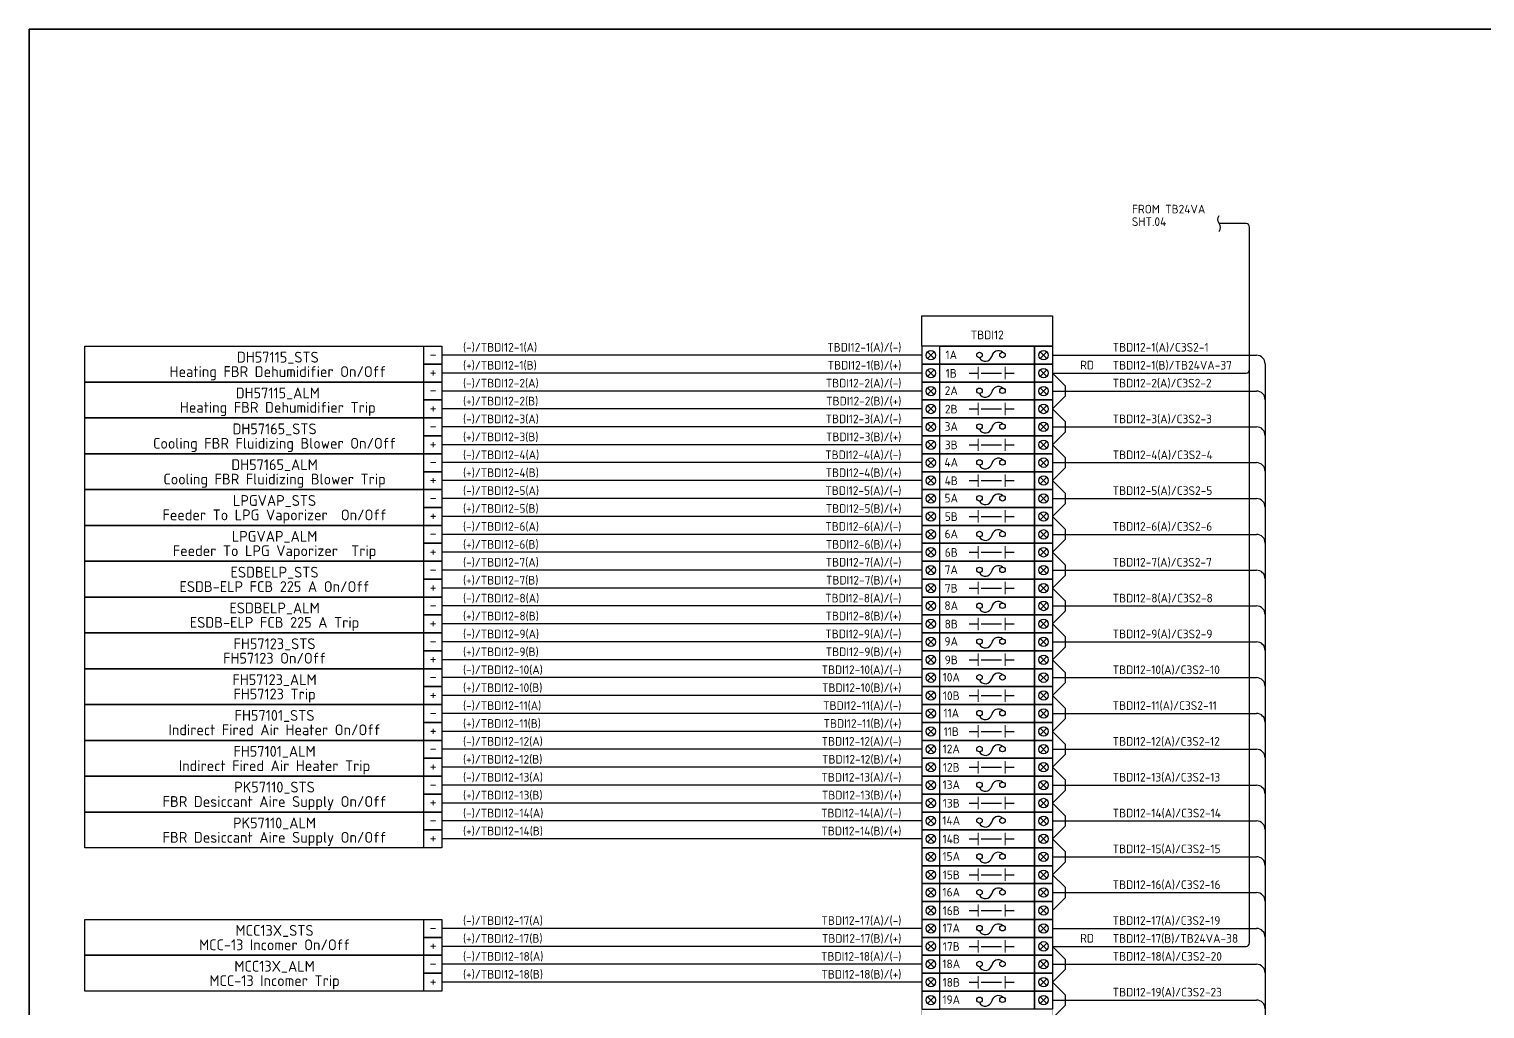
# Model space of a CAD drawing. Header units: inches. Extents: x 579627 to 667544, y 458630 to 507164.
# Drawn here: x 619305 to 621325, y 491252 to 492612 of the extents above; entities that cross this region are included whole.
import ezdxf
from ezdxf.enums import TextEntityAlignment as Align

# ---------------------------------------------------------------- set-up
doc = ezdxf.new("R2010")
doc.units = ezdxf.units.IN
doc.header["$MEASUREMENT"] = 0
doc.layers.add('HELPPOINT', color=7, linetype='Continuous')
doc.layers.add('power', color=7, linetype='Continuous')
doc.styles.add('HTX11', font='O8111901')
doc.styles.add('ISO3098B', font='ISO3098B.shx')

# ---------------------------------------------------------------- blocks, each defined once
blk = doc.blocks.new('TPA')
at = {"layer": 'HELPPOINT', "color": 4, "lineweight": 35}
for p, q in [((562706.8, 501946.4), (562706.8, 505019.3)), ((562706.8, 505019.3), (567131, 505019.3)), ((562706.8, 501946.4), (562706.8, 505019.3)), ((562706.8, 505019.3), (567131, 505019.3))]:
    blk.add_line(p, q, dxfattribs=at)
at = {"style": 'HTX11'}
for tag, p in [('A', (566704.3, 502037.1)), ('B', (567038.2, 501963.3))]:
    blk.add_attdef(tag, text='', height=16.8, dxfattribs=at).set_placement(p, align=Align.MIDDLE_CENTER)

msp = doc.modelspace()

# ---------------------------------------------------------------- linework, layer by layer
at = {"color": 1}
for p, q in [((620994, 492342), (620956.7, 492342)), ((620999, 491343.8), (620999, 492337)), ((620561.3, 492163.8), (620552, 492154.6)), ((620552, 492163.8), (620561.3, 492154.6)), ((620708.5, 492163.8), (620717.8, 492154.6)), ((620717.8, 492163.8), (620708.5, 492154.6)), ((620725.6, 492134.4), (620743.1, 492116.8)), ((620725.6, 492134.4), (620994, 492134.4)), ((620561.3, 492114.1), (620552, 492104.9)), ((620552, 492114.1), (620561.3, 492104.9)), ((620708.5, 492114.1), (620717.8, 492104.9)), ((620717.8, 492114.1), (620708.5, 492104.9)), ((620743.1, 492116.8), (620743.1, 492102.2)), ((620725.6, 492084.6), (620743.1, 492102.2)), ((620725.6, 492084.6), (620743.1, 492067.1)), ((620561.3, 492064.4), (620552, 492055.1)), ((620552, 492064.4), (620561.3, 492055.1)), ((620708.5, 492064.4), (620717.8, 492055.1)), ((620717.8, 492064.4), (620708.5, 492055.1)), ((620743.1, 492067.1), (620743.1, 492052.5)), ((620725.6, 492034.9), (620743.1, 492052.5)), ((620725.6, 492034.9), (620743.1, 492017.3)), ((620561.3, 492014.7), (620552, 492005.4)), ((620552, 492014.7), (620561.3, 492005.4)), ((620708.5, 492014.7), (620717.8, 492005.4)), ((620717.8, 492014.7), (620708.5, 492005.4)), ((620725.6, 491985.2), (620743.1, 492002.8)), ((620743.1, 492017.3), (620743.1, 492002.8)), ((620725.6, 491985.2), (620743.1, 491967.6)), ((620561.3, 491965), (620552, 491955.7)), ((620552, 491965), (620561.3, 491955.7)), ((620708.5, 491965), (620717.8, 491955.7)), ((620717.8, 491965), (620708.5, 491955.7)), ((620743.1, 491967.6), (620743.1, 491953)), ((620725.6, 491935.5), (620743.1, 491953)), ((620725.6, 491935.5), (620743.1, 491917.9)), ((620561.3, 491915.2), (620552, 491906)), ((620552, 491915.2), (620561.3, 491906)), ((620708.5, 491915.2), (620717.8, 491906)), ((620717.8, 491915.2), (620708.5, 491906)), ((620725.6, 491885.7), (620743.1, 491903.3)), ((620743.1, 491917.9), (620743.1, 491903.3)), ((620725.6, 491885.7), (620743.1, 491868.2)), ((620561.3, 491865.5), (620552, 491856.3)), ((620552, 491865.5), (620561.3, 491856.3)), ((620708.5, 491865.5), (620717.8, 491856.3)), ((620717.8, 491865.5), (620708.5, 491856.3)), ((620743.1, 491868.2), (620743.1, 491853.6)), ((620725.6, 491836), (620743.1, 491853.6)), ((620725.6, 491836), (620743.1, 491818.4)), ((620561.3, 491815.8), (620552, 491806.5)), ((620552, 491815.8), (620561.3, 491806.5)), ((620708.5, 491815.8), (620717.8, 491806.5)), ((620717.8, 491815.8), (620708.5, 491806.5)), ((620725.6, 491786.3), (620743.1, 491803.9)), ((620743.1, 491818.4), (620743.1, 491803.9)), ((620725.6, 491786.3), (620743.1, 491768.7)), ((620561.3, 491766.1), (620552, 491756.8)), ((620552, 491766.1), (620561.3, 491756.8)), ((620708.5, 491766.1), (620717.8, 491756.8)), ((620717.8, 491766.1), (620708.5, 491756.8)), ((620743.1, 491768.7), (620743.1, 491754.2)), ((620725.6, 491736.6), (620743.1, 491754.2)), ((620725.6, 491736.6), (620743.1, 491719)), ((620561.3, 491716.3), (620552, 491707.1)), ((620552, 491716.3), (620561.3, 491707.1)), ((620708.5, 491716.3), (620717.8, 491707.1)), ((620717.8, 491716.3), (620708.5, 491707.1)), ((620725.6, 491686.8), (620743.1, 491704.4)), ((620743.1, 491719), (620743.1, 491704.4)), ((620725.6, 491686.8), (620743.1, 491669.3)), ((620561.3, 491666.6), (620552, 491657.4)), ((620552, 491666.6), (620561.3, 491657.4)), ((620708.5, 491666.6), (620717.8, 491657.4)), ((620717.8, 491666.6), (620708.5, 491657.4)), ((620743.1, 491669.3), (620743.1, 491654.7)), ((620725.6, 491637.1), (620743.1, 491654.7)), ((620725.6, 491637.1), (620743.1, 491619.5)), ((620743.1, 491619.5), (620743.1, 491605)), ((620561.3, 491616.9), (620552, 491607.6)), ((620552, 491616.9), (620561.3, 491607.6)), ((620708.5, 491616.9), (620717.8, 491607.6)), ((620717.8, 491616.9), (620708.5, 491607.6)), ((620725.6, 491587.4), (620743.1, 491605)), ((620725.6, 491587.4), (620743.1, 491569.8)), ((620561.3, 491567.2), (620552, 491557.9)), ((620552, 491567.2), (620561.3, 491557.9)), ((620708.5, 491567.2), (620717.8, 491557.9)), ((620717.8, 491567.2), (620708.5, 491557.9)), ((620743.1, 491569.8), (620743.1, 491555.3)), ((620725.6, 491537.7), (620743.1, 491555.3)), ((620725.6, 491537.7), (620743.1, 491520.1)), ((620743.1, 491520.1), (620743.1, 491505.5)), ((620561.3, 491517.4), (620552, 491508.2)), ((620552, 491517.4), (620561.3, 491508.2)), ((620708.5, 491517.4), (620717.8, 491508.2)), ((620717.8, 491517.4), (620708.5, 491508.2)), ((620725.6, 491488), (620743.1, 491505.5)), ((620725.6, 491488), (620743.1, 491470.4)), ((620561.3, 491467.7), (620552, 491458.5)), ((620552, 491467.7), (620561.3, 491458.5)), ((620708.5, 491467.7), (620717.8, 491458.5)), ((620717.8, 491467.7), (620708.5, 491458.5)), ((620743.1, 491470.4), (620743.1, 491455.8)), ((620725.6, 491438.2), (620743.1, 491455.8)), ((620725.6, 491438.2), (620743.1, 491420.7)), ((620743.1, 491455.8), (620743.1, 491455.8)), ((620561.3, 491418), (620552, 491408.7)), ((620552, 491418), (620561.3, 491408.7)), ((620708.5, 491418), (620717.8, 491408.7)), ((620717.8, 491418), (620708.5, 491408.7)), ((620743.1, 491420.7), (620743.1, 491406.1)), ((620725.6, 491388.5), (620743.1, 491406.1)), ((620743.1, 491406.1), (620743.1, 491406.1)), ((620561.3, 491368.3), (620552, 491359)), ((620552, 491368.3), (620561.3, 491359)), ((620708.5, 491368.3), (620717.8, 491359)), ((620717.8, 491368.3), (620708.5, 491359)), ((620725.6, 491338.8), (620743.1, 491321.2)), ((620725.6, 491338.8), (620994, 491338.8)), ((620561.3, 491318.5), (620552, 491309.3)), ((620552, 491318.5), (620561.3, 491309.3)), ((620708.5, 491318.5), (620717.8, 491309.3)), ((620717.8, 491318.5), (620708.5, 491309.3)), ((620743.1, 491321.2), (620743.1, 491306.6)), ((620725.6, 491289.1), (620743.1, 491306.6)), ((620725.6, 491289.1), (620743.1, 491271.5)), ((620561.3, 491268.8), (620552, 491259.6)), ((620552, 491268.8), (620561.3, 491259.6)), ((620708.5, 491268.8), (620717.8, 491259.6)), ((620717.8, 491268.8), (620708.5, 491259.6)), ((620725.6, 491239.3), (620743.1, 491256.9)), ((620743.1, 491271.5), (620743.1, 491256.9))]:
    msp.add_line(p, q, dxfattribs=at)
at = {"color": 4}
for p, q in [((620544.2, 492159.2), (619878.2, 492159.2)), ((620725.6, 492159.2), (621008.6, 492159.2)), ((621020.6, 492147.2), (621020.6, 490488.8)), ((620544.2, 492109.5), (619878.2, 492109.5)), ((620725.6, 492109.5), (621008.6, 492109.5)), ((620544.2, 492059.8), (619878.2, 492059.8)), ((620725.6, 492059.8), (621008.6, 492059.8)), ((620544.2, 492010.1), (619878.2, 492010.1)), ((620725.6, 492010.1), (621008.6, 492010.1)), ((620544.2, 491960.3), (619878.2, 491960.3)), ((620725.6, 491960.3), (621008.6, 491960.3)), ((620544.2, 491910.6), (619878.2, 491910.6)), ((620725.6, 491910.6), (621008.6, 491910.6)), ((620544.2, 491860.9), (619878.2, 491860.9)), ((620725.6, 491860.9), (621008.6, 491860.9)), ((620544.2, 491811.2), (619878.2, 491811.2)), ((620725.6, 491811.2), (621008.6, 491811.2)), ((620544.2, 491761.4), (619878.2, 491761.4)), ((620725.6, 491761.4), (621008.6, 491761.4)), ((620544.2, 491711.7), (619878.2, 491711.7)), ((620725.6, 491711.7), (621008.6, 491711.7)), ((620544.2, 491662), (619878.2, 491662)), ((620725.6, 491662), (621008.6, 491662)), ((620544.2, 491612.3), (619878.2, 491612.3)), ((620725.6, 491612.3), (621008.6, 491612.3)), ((620544.2, 491562.5), (619878.2, 491562.5)), ((620725.6, 491562.5), (621008.6, 491562.5)), ((620544.2, 491512.8), (619878.2, 491512.8)), ((620725.6, 491512.8), (621008.6, 491512.8)), ((620725.6, 491463.1), (621008.6, 491463.1)), ((620725.6, 491413.4), (621008.6, 491413.4)), ((620544.2, 491363.6), (619878.2, 491363.6)), ((620725.6, 491363.6), (621008.6, 491363.6)), ((620544.2, 491313.9), (619878.2, 491313.9)), ((620725.6, 491313.9), (621008.6, 491313.9)), ((620725.6, 491264.2), (621008.6, 491264.2))]:
    msp.add_line(p, q, dxfattribs=at)
at = {"color": 0}
for p, q in [((620544.2, 492134.4), (619878.2, 492134.4)), ((620561.3, 492139), (620552, 492129.7)), ((620552, 492139), (620561.3, 492129.7)), ((620609.8, 492134.4), (620622.4, 492134.4)), ((620626.3, 492134.4), (620654.9, 492134.4)), ((620659.9, 492134.4), (620672.5, 492134.4)), ((620708.5, 492139), (620717.8, 492129.7)), ((620717.8, 492139), (620708.5, 492129.7)), ((620544.2, 492084.6), (619878.2, 492084.6)), ((620561.3, 492089.3), (620552, 492080)), ((620552, 492089.3), (620561.3, 492080)), ((620609.8, 492084.6), (620622.4, 492084.6)), ((620626.3, 492084.6), (620654.9, 492084.6)), ((620659.9, 492084.6), (620672.5, 492084.6)), ((620708.5, 492089.3), (620717.8, 492080)), ((620717.8, 492089.3), (620708.5, 492080)), ((620544.2, 492034.9), (619878.2, 492034.9)), ((620561.3, 492039.5), (620552, 492030.3)), ((620552, 492039.5), (620561.3, 492030.3)), ((620609.8, 492034.9), (620622.4, 492034.9)), ((620626.3, 492034.9), (620654.9, 492034.9)), ((620659.9, 492034.9), (620672.5, 492034.9)), ((620708.5, 492039.5), (620717.8, 492030.3)), ((620717.8, 492039.5), (620708.5, 492030.3)), ((620544.2, 491985.2), (619878.2, 491985.2)), ((620561.3, 491989.8), (620552, 491980.6)), ((620552, 491989.8), (620561.3, 491980.6)), ((620609.8, 491985.2), (620622.4, 491985.2)), ((620626.3, 491985.2), (620654.9, 491985.2)), ((620659.9, 491985.2), (620672.5, 491985.2)), ((620708.5, 491989.8), (620717.8, 491980.6)), ((620717.8, 491989.8), (620708.5, 491980.6)), ((620544.2, 491935.5), (619878.2, 491935.5)), ((620561.3, 491940.1), (620552, 491930.8)), ((620552, 491940.1), (620561.3, 491930.8)), ((620609.8, 491935.5), (620622.4, 491935.5)), ((620626.3, 491935.5), (620654.9, 491935.5)), ((620659.9, 491935.5), (620672.5, 491935.5)), ((620708.5, 491940.1), (620717.8, 491930.8)), ((620717.8, 491940.1), (620708.5, 491930.8)), ((620544.2, 491885.7), (619878.2, 491885.7)), ((620561.3, 491890.4), (620552, 491881.1)), ((620552, 491890.4), (620561.3, 491881.1)), ((620609.8, 491885.7), (620622.4, 491885.7)), ((620626.3, 491885.7), (620654.9, 491885.7)), ((620659.9, 491885.7), (620672.5, 491885.7)), ((620708.5, 491890.4), (620717.8, 491881.1)), ((620717.8, 491890.4), (620708.5, 491881.1)), ((620544.2, 491836), (619878.2, 491836)), ((620561.3, 491840.6), (620552, 491831.4)), ((620552, 491840.6), (620561.3, 491831.4)), ((620609.8, 491836), (620622.4, 491836)), ((620626.3, 491836), (620654.9, 491836)), ((620659.9, 491836), (620672.5, 491836)), ((620708.5, 491840.6), (620717.8, 491831.4)), ((620717.8, 491840.6), (620708.5, 491831.4)), ((620544.2, 491786.3), (619878.2, 491786.3)), ((620561.3, 491790.9), (620552, 491781.7)), ((620552, 491790.9), (620561.3, 491781.7)), ((620609.8, 491786.3), (620622.4, 491786.3)), ((620626.3, 491786.3), (620654.9, 491786.3)), ((620659.9, 491786.3), (620672.5, 491786.3)), ((620708.5, 491790.9), (620717.8, 491781.7)), ((620717.8, 491790.9), (620708.5, 491781.7)), ((620561.3, 491741.2), (620552, 491731.9)), ((620552, 491741.2), (620561.3, 491731.9)), ((620708.5, 491741.2), (620717.8, 491731.9)), ((620717.8, 491741.2), (620708.5, 491731.9)), ((620544.2, 491736.6), (619878.2, 491736.6)), ((620609.8, 491736.6), (620622.4, 491736.6)), ((620626.3, 491736.6), (620654.9, 491736.6)), ((620659.9, 491736.6), (620672.5, 491736.6)), ((620544.2, 491686.8), (619878.2, 491686.8)), ((620561.3, 491691.5), (620552, 491682.2)), ((620552, 491691.5), (620561.3, 491682.2)), ((620609.8, 491686.8), (620622.4, 491686.8)), ((620626.3, 491686.8), (620654.9, 491686.8)), ((620659.9, 491686.8), (620672.5, 491686.8)), ((620708.5, 491691.5), (620717.8, 491682.2)), ((620717.8, 491691.5), (620708.5, 491682.2)), ((620561.3, 491641.8), (620552, 491632.5)), ((620552, 491641.8), (620561.3, 491632.5)), ((620708.5, 491641.8), (620717.8, 491632.5)), ((620717.8, 491641.8), (620708.5, 491632.5)), ((620544.2, 491637.1), (619878.2, 491637.1)), ((620609.8, 491637.1), (620622.4, 491637.1)), ((620626.3, 491637.1), (620654.9, 491637.1)), ((620659.9, 491637.1), (620672.5, 491637.1)), ((620544.2, 491587.4), (619878.2, 491587.4)), ((620561.3, 491592), (620552, 491582.8)), ((620552, 491592), (620561.3, 491582.8)), ((620609.8, 491587.4), (620622.4, 491587.4)), ((620626.3, 491587.4), (620654.9, 491587.4)), ((620659.9, 491587.4), (620672.5, 491587.4)), ((620708.5, 491592), (620717.8, 491582.8)), ((620717.8, 491592), (620708.5, 491582.8)), ((620561.3, 491542.3), (620552, 491533.1)), ((620552, 491542.3), (620561.3, 491533.1)), ((620708.5, 491542.3), (620717.8, 491533.1)), ((620717.8, 491542.3), (620708.5, 491533.1)), ((620544.2, 491537.7), (619878.2, 491537.7)), ((620609.8, 491537.7), (620622.4, 491537.7)), ((620626.3, 491537.7), (620654.9, 491537.7)), ((620659.9, 491537.7), (620672.5, 491537.7)), ((620544.2, 491488), (619878.2, 491488)), ((620561.3, 491492.6), (620552, 491483.3)), ((620552, 491492.6), (620561.3, 491483.3)), ((620609.8, 491488), (620622.4, 491488)), ((620626.3, 491488), (620654.9, 491488)), ((620659.9, 491488), (620672.5, 491488)), ((620708.5, 491492.6), (620717.8, 491483.3)), ((620717.8, 491492.6), (620708.5, 491483.3)), ((620561.3, 491442.9), (620552, 491433.6)), ((620552, 491442.9), (620561.3, 491433.6)), ((620609.8, 491438.2), (620622.4, 491438.2)), ((620626.3, 491438.2), (620654.9, 491438.2)), ((620659.9, 491438.2), (620672.5, 491438.2)), ((620708.5, 491442.9), (620717.8, 491433.6)), ((620717.8, 491442.9), (620708.5, 491433.6)), ((620561.3, 491393.1), (620552, 491383.9)), ((620552, 491393.1), (620561.3, 491383.9)), ((620609.8, 491388.5), (620622.4, 491388.5)), ((620626.3, 491388.5), (620654.9, 491388.5)), ((620659.9, 491388.5), (620672.5, 491388.5)), ((620708.5, 491393.1), (620717.8, 491383.9)), ((620717.8, 491393.1), (620708.5, 491383.9)), ((620544.2, 491338.8), (619878.2, 491338.8)), ((620561.3, 491343.4), (620552, 491334.2)), ((620552, 491343.4), (620561.3, 491334.2)), ((620609.8, 491338.8), (620622.4, 491338.8)), ((620626.3, 491338.8), (620654.9, 491338.8)), ((620659.9, 491338.8), (620672.5, 491338.8)), ((620708.5, 491343.4), (620717.8, 491334.2)), ((620717.8, 491343.4), (620708.5, 491334.2)), ((620544.2, 491289.1), (619878.2, 491289.1)), ((620561.3, 491293.7), (620552, 491284.4)), ((620552, 491293.7), (620561.3, 491284.4)), ((620609.8, 491289.1), (620622.4, 491289.1)), ((620626.3, 491289.1), (620654.9, 491289.1)), ((620659.9, 491289.1), (620672.5, 491289.1)), ((620708.5, 491293.7), (620717.8, 491284.4)), ((620717.8, 491293.7), (620708.5, 491284.4))]:
    msp.add_line(p, q, dxfattribs=at)
at = {"color": 0, "lineweight": 9}
for p, q in [((620622.4, 492125.8), (620622.4, 492142.9)), ((620659.9, 492125.8), (620659.9, 492142.9)), ((620622.4, 492076.1), (620622.4, 492093.2)), ((620659.9, 492076.1), (620659.9, 492093.2)), ((620622.4, 492026.4), (620622.4, 492043.4)), ((620659.9, 492026.4), (620659.9, 492043.4)), ((620622.4, 491976.7), (620622.4, 491993.7)), ((620659.9, 491976.7), (620659.9, 491993.7)), ((620622.4, 491926.9), (620622.4, 491944)), ((620659.9, 491926.9), (620659.9, 491944)), ((620622.4, 491877.2), (620622.4, 491894.3)), ((620659.9, 491877.2), (620659.9, 491894.3)), ((620622.4, 491827.5), (620622.4, 491844.6)), ((620659.9, 491827.5), (620659.9, 491844.6)), ((620622.4, 491777.8), (620622.4, 491794.8)), ((620659.9, 491777.8), (620659.9, 491794.8)), ((620622.4, 491728), (620622.4, 491745.1)), ((620659.9, 491728), (620659.9, 491745.1)), ((620622.4, 491678.3), (620622.4, 491695.4)), ((620659.9, 491678.3), (620659.9, 491695.4)), ((620622.4, 491628.6), (620622.4, 491645.7)), ((620659.9, 491628.6), (620659.9, 491645.7)), ((620622.4, 491578.9), (620622.4, 491595.9)), ((620659.9, 491578.9), (620659.9, 491595.9)), ((620622.4, 491529.1), (620622.4, 491546.2)), ((620659.9, 491529.1), (620659.9, 491546.2)), ((620622.4, 491479.4), (620622.4, 491496.5)), ((620659.9, 491479.4), (620659.9, 491496.5)), ((620622.4, 491429.7), (620622.4, 491446.8)), ((620659.9, 491429.7), (620659.9, 491446.8)), ((620622.4, 491380), (620622.4, 491397)), ((620659.9, 491380), (620659.9, 491397)), ((620622.4, 491330.3), (620622.4, 491347.3)), ((620659.9, 491330.3), (620659.9, 491347.3)), ((620622.4, 491280.5), (620622.4, 491297.6)), ((620659.9, 491280.5), (620659.9, 491297.6))]:
    msp.add_line(p, q, dxfattribs=at)
at = {"color": 1}
msp.add_lwpolyline([(620956.7, 492330.9, 0.351), (620956.7, 492342, -0.351), (620956.7, 492353.1, 2.081666)], format="xyb", dxfattribs=at)
at = {"color": 4}
msp.add_lwpolyline([(620544.2, 492214.1), (620725.6, 492214.1), (620725.6, 492171.7), (620544.2, 492171.7)], close=True, dxfattribs=at)
at = {"color": 2}
for points in [[(619382.9, 492171.7), (619878.2, 492171.7), (619878.2, 492121.9), (619382.9, 492121.9)], [(619382.9, 492121.9), (619878.2, 492121.9), (619878.2, 492072.2), (619382.9, 492072.2)], [(619382.9, 492072.2), (619878.2, 492072.2), (619878.2, 492022.5), (619382.9, 492022.5)], [(619382.9, 492022.5), (619878.2, 492022.5), (619878.2, 491972.8), (619382.9, 491972.8)], [(619382.9, 491972.8), (619878.2, 491972.8), (619878.2, 491923), (619382.9, 491923)], [(619382.9, 491923), (619878.2, 491923), (619878.2, 491873.3), (619382.9, 491873.3)], [(619382.9, 491873.3), (619878.2, 491873.3), (619878.2, 491823.6), (619382.9, 491823.6)], [(619382.9, 491823.6), (619878.2, 491823.6), (619878.2, 491773.9), (619382.9, 491773.9)], [(619382.9, 491773.9), (619878.2, 491773.9), (619878.2, 491724.1), (619382.9, 491724.1)], [(619382.9, 491724.1), (619878.2, 491724.1), (619878.2, 491674.4), (619382.9, 491674.4)], [(619382.9, 491674.4), (619878.2, 491674.4), (619878.2, 491624.7), (619382.9, 491624.7)], [(619382.9, 491624.7), (619878.2, 491624.7), (619878.2, 491575), (619382.9, 491575)], [(619382.9, 491575), (619878.2, 491575), (619878.2, 491525.2), (619382.9, 491525.2)], [(619382.9, 491525.2), (619878.2, 491525.2), (619878.2, 491475.5), (619382.9, 491475.5)], [(619382.9, 491376.1), (619878.2, 491376.1), (619878.2, 491326.4), (619382.9, 491326.4)], [(619382.9, 491326.4), (619878.2, 491326.4), (619878.2, 491276.6), (619382.9, 491276.6)]]:
    msp.add_lwpolyline(points, close=True, dxfattribs=at)
at = {"color": 0}
for points in [[(619853.3, 492171.7), (619878.2, 492171.7), (619878.2, 492146.8), (619853.3, 492146.8)], [(619853.3, 492146.8), (619878.2, 492146.8), (619878.2, 492121.9), (619853.3, 492121.9)], [(620569.1, 492146.8), (620544.2, 492146.8), (620544.2, 492121.9), (620569.1, 492121.9)], [(620569.1, 492146.8), (620700.7, 492146.8), (620700.7, 492121.9), (620569.1, 492121.9)], [(620700.7, 492146.8), (620725.6, 492146.8), (620725.6, 492121.9), (620700.7, 492121.9)], [(619853.3, 492121.9), (619878.2, 492121.9), (619878.2, 492097.1), (619853.3, 492097.1)], [(619853.3, 492097.1), (619878.2, 492097.1), (619878.2, 492072.2), (619853.3, 492072.2)], [(620569.1, 492097.1), (620544.2, 492097.1), (620544.2, 492072.2), (620569.1, 492072.2)], [(620569.1, 492097.1), (620700.7, 492097.1), (620700.7, 492072.2), (620569.1, 492072.2)], [(620700.7, 492097.1), (620725.6, 492097.1), (620725.6, 492072.2), (620700.7, 492072.2)], [(619853.3, 492072.2), (619878.2, 492072.2), (619878.2, 492047.3), (619853.3, 492047.3)], [(619853.3, 492047.3), (619878.2, 492047.3), (619878.2, 492022.5), (619853.3, 492022.5)], [(620569.1, 492047.3), (620544.2, 492047.3), (620544.2, 492022.5), (620569.1, 492022.5)], [(620569.1, 492047.3), (620700.7, 492047.3), (620700.7, 492022.5), (620569.1, 492022.5)], [(620700.7, 492047.3), (620725.6, 492047.3), (620725.6, 492022.5), (620700.7, 492022.5)], [(619853.3, 492022.5), (619878.2, 492022.5), (619878.2, 491997.6), (619853.3, 491997.6)], [(619853.3, 491997.6), (619878.2, 491997.6), (619878.2, 491972.8), (619853.3, 491972.8)], [(620569.1, 491997.6), (620544.2, 491997.6), (620544.2, 491972.8), (620569.1, 491972.8)], [(620569.1, 491997.6), (620700.7, 491997.6), (620700.7, 491972.8), (620569.1, 491972.8)], [(620700.7, 491997.6), (620725.6, 491997.6), (620725.6, 491972.8), (620700.7, 491972.8)], [(619853.3, 491972.8), (619878.2, 491972.8), (619878.2, 491947.9), (619853.3, 491947.9)], [(619853.3, 491947.9), (619878.2, 491947.9), (619878.2, 491923), (619853.3, 491923)], [(620569.1, 491947.9), (620544.2, 491947.9), (620544.2, 491923), (620569.1, 491923)], [(620569.1, 491947.9), (620700.7, 491947.9), (620700.7, 491923), (620569.1, 491923)], [(620700.7, 491947.9), (620725.6, 491947.9), (620725.6, 491923), (620700.7, 491923)], [(619853.3, 491923), (619878.2, 491923), (619878.2, 491898.2), (619853.3, 491898.2)], [(619853.3, 491898.2), (619878.2, 491898.2), (619878.2, 491873.3), (619853.3, 491873.3)], [(620569.1, 491898.2), (620544.2, 491898.2), (620544.2, 491873.3), (620569.1, 491873.3)], [(620569.1, 491898.2), (620700.7, 491898.2), (620700.7, 491873.3), (620569.1, 491873.3)], [(620700.7, 491898.2), (620725.6, 491898.2), (620725.6, 491873.3), (620700.7, 491873.3)], [(619853.3, 491873.3), (619878.2, 491873.3), (619878.2, 491848.5), (619853.3, 491848.5)], [(619853.3, 491848.5), (619878.2, 491848.5), (619878.2, 491823.6), (619853.3, 491823.6)], [(620569.1, 491848.5), (620544.2, 491848.5), (620544.2, 491823.6), (620569.1, 491823.6)], [(620569.1, 491848.5), (620700.7, 491848.5), (620700.7, 491823.6), (620569.1, 491823.6)], [(620700.7, 491848.5), (620725.6, 491848.5), (620725.6, 491823.6), (620700.7, 491823.6)], [(619853.3, 491823.6), (619878.2, 491823.6), (619878.2, 491798.7), (619853.3, 491798.7)], [(619853.3, 491798.7), (619878.2, 491798.7), (619878.2, 491773.9), (619853.3, 491773.9)], [(620569.1, 491798.7), (620544.2, 491798.7), (620544.2, 491773.9), (620569.1, 491773.9)], [(620569.1, 491798.7), (620700.7, 491798.7), (620700.7, 491773.9), (620569.1, 491773.9)], [(620700.7, 491798.7), (620725.6, 491798.7), (620725.6, 491773.9), (620700.7, 491773.9)], [(619853.3, 491773.9), (619878.2, 491773.9), (619878.2, 491749), (619853.3, 491749)], [(619853.3, 491749), (619878.2, 491749), (619878.2, 491724.1), (619853.3, 491724.1)], [(620569.1, 491749), (620544.2, 491749), (620544.2, 491724.1), (620569.1, 491724.1)], [(620569.1, 491749), (620700.7, 491749), (620700.7, 491724.1), (620569.1, 491724.1)], [(620700.7, 491749), (620725.6, 491749), (620725.6, 491724.1), (620700.7, 491724.1)], [(619853.3, 491724.1), (619878.2, 491724.1), (619878.2, 491699.3), (619853.3, 491699.3)], [(619853.3, 491699.3), (619878.2, 491699.3), (619878.2, 491674.4), (619853.3, 491674.4)], [(620569.1, 491699.3), (620544.2, 491699.3), (620544.2, 491674.4), (620569.1, 491674.4)], [(620569.1, 491699.3), (620700.7, 491699.3), (620700.7, 491674.4), (620569.1, 491674.4)], [(620700.7, 491699.3), (620725.6, 491699.3), (620725.6, 491674.4), (620700.7, 491674.4)], [(619853.3, 491674.4), (619878.2, 491674.4), (619878.2, 491649.6), (619853.3, 491649.6)], [(619853.3, 491649.6), (619878.2, 491649.6), (619878.2, 491624.7), (619853.3, 491624.7)], [(620569.1, 491649.6), (620544.2, 491649.6), (620544.2, 491624.7), (620569.1, 491624.7)], [(620569.1, 491649.6), (620700.7, 491649.6), (620700.7, 491624.7), (620569.1, 491624.7)], [(620700.7, 491649.6), (620725.6, 491649.6), (620725.6, 491624.7), (620700.7, 491624.7)], [(619853.3, 491624.7), (619878.2, 491624.7), (619878.2, 491599.8), (619853.3, 491599.8)], [(619853.3, 491599.8), (619878.2, 491599.8), (619878.2, 491575), (619853.3, 491575)], [(620569.1, 491599.8), (620544.2, 491599.8), (620544.2, 491575), (620569.1, 491575)], [(620569.1, 491599.8), (620700.7, 491599.8), (620700.7, 491575), (620569.1, 491575)], [(620700.7, 491599.8), (620725.6, 491599.8), (620725.6, 491575), (620700.7, 491575)], [(619853.3, 491575), (619878.2, 491575), (619878.2, 491550.1), (619853.3, 491550.1)], [(619853.3, 491550.1), (619878.2, 491550.1), (619878.2, 491525.2), (619853.3, 491525.2)], [(620569.1, 491550.1), (620544.2, 491550.1), (620544.2, 491525.2), (620569.1, 491525.2)], [(620569.1, 491550.1), (620700.7, 491550.1), (620700.7, 491525.2), (620569.1, 491525.2)], [(620700.7, 491550.1), (620725.6, 491550.1), (620725.6, 491525.2), (620700.7, 491525.2)], [(619853.3, 491525.2), (619878.2, 491525.2), (619878.2, 491500.4), (619853.3, 491500.4)], [(619853.3, 491500.4), (619878.2, 491500.4), (619878.2, 491475.5), (619853.3, 491475.5)], [(620569.1, 491500.4), (620544.2, 491500.4), (620544.2, 491475.5), (620569.1, 491475.5)], [(620569.1, 491500.4), (620700.7, 491500.4), (620700.7, 491475.5), (620569.1, 491475.5)], [(620700.7, 491500.4), (620725.6, 491500.4), (620725.6, 491475.5), (620700.7, 491475.5)], [(620569.1, 491450.7), (620544.2, 491450.7), (620544.2, 491425.8), (620569.1, 491425.8)], [(620569.1, 491450.7), (620700.7, 491450.7), (620700.7, 491425.8), (620569.1, 491425.8)], [(620700.7, 491450.7), (620725.6, 491450.7), (620725.6, 491425.8), (620700.7, 491425.8)], [(620569.1, 491400.9), (620544.2, 491400.9), (620544.2, 491376.1), (620569.1, 491376.1)], [(620569.1, 491400.9), (620700.7, 491400.9), (620700.7, 491376.1), (620569.1, 491376.1)], [(620700.7, 491400.9), (620725.6, 491400.9), (620725.6, 491376.1), (620700.7, 491376.1)], [(619853.3, 491376.1), (619878.2, 491376.1), (619878.2, 491351.2), (619853.3, 491351.2)], [(619853.3, 491351.2), (619878.2, 491351.2), (619878.2, 491326.4), (619853.3, 491326.4)], [(620569.1, 491351.2), (620544.2, 491351.2), (620544.2, 491326.4), (620569.1, 491326.4)], [(620569.1, 491351.2), (620700.7, 491351.2), (620700.7, 491326.4), (620569.1, 491326.4)], [(620700.7, 491351.2), (620725.6, 491351.2), (620725.6, 491326.4), (620700.7, 491326.4)], [(619853.3, 491326.4), (619878.2, 491326.4), (619878.2, 491301.5), (619853.3, 491301.5)], [(619853.3, 491301.5), (619878.2, 491301.5), (619878.2, 491276.6), (619853.3, 491276.6)], [(620569.1, 491301.5), (620544.2, 491301.5), (620544.2, 491276.6), (620569.1, 491276.6)], [(620569.1, 491301.5), (620700.7, 491301.5), (620700.7, 491276.6), (620569.1, 491276.6)], [(620700.7, 491301.5), (620725.6, 491301.5), (620725.6, 491276.6), (620700.7, 491276.6)]]:
    msp.add_lwpolyline(points, close=True, dxfattribs=at)
at = {"color": 0, "const_width": 0.3}
for points in [[(620544.2, 492171.7), (620725.6, 492171.7), (620725.6, 492121.9), (620544.2, 492121.9), (620544.2, 492171.7)], [(620544.2, 492121.9), (620725.6, 492121.9), (620725.6, 492072.2), (620544.2, 492072.2), (620544.2, 492121.9)], [(620544.2, 492072.2), (620725.6, 492072.2), (620725.6, 492022.5), (620544.2, 492022.5), (620544.2, 492072.2)], [(620544.2, 492022.5), (620725.6, 492022.5), (620725.6, 491972.8), (620544.2, 491972.8), (620544.2, 492022.5)], [(620544.2, 491972.8), (620725.6, 491972.8), (620725.6, 491923), (620544.2, 491923), (620544.2, 491972.8)], [(620544.2, 491923), (620725.6, 491923), (620725.6, 491873.3), (620544.2, 491873.3), (620544.2, 491923)], [(620544.2, 491873.3), (620725.6, 491873.3), (620725.6, 491823.6), (620544.2, 491823.6), (620544.2, 491873.3)], [(620544.2, 491823.6), (620725.6, 491823.6), (620725.6, 491773.9), (620544.2, 491773.9), (620544.2, 491823.6)], [(620544.2, 491773.9), (620725.6, 491773.9), (620725.6, 491724.1), (620544.2, 491724.1), (620544.2, 491773.9)], [(620544.2, 491724.1), (620725.6, 491724.1), (620725.6, 491674.4), (620544.2, 491674.4), (620544.2, 491724.1)], [(620544.2, 491674.4), (620725.6, 491674.4), (620725.6, 491624.7), (620544.2, 491624.7), (620544.2, 491674.4)], [(620544.2, 491624.7), (620725.6, 491624.7), (620725.6, 491575), (620544.2, 491575), (620544.2, 491624.7)], [(620544.2, 491575), (620725.6, 491575), (620725.6, 491525.2), (620544.2, 491525.2), (620544.2, 491575)], [(620544.2, 491525.2), (620725.6, 491525.2), (620725.6, 491475.5), (620544.2, 491475.5), (620544.2, 491525.2)], [(620544.2, 491475.5), (620725.6, 491475.5), (620725.6, 491425.8), (620544.2, 491425.8), (620544.2, 491475.5)], [(620544.2, 491425.8), (620725.6, 491425.8), (620725.6, 491376.1), (620544.2, 491376.1), (620544.2, 491425.8)], [(620544.2, 491376.1), (620725.6, 491376.1), (620725.6, 491326.4), (620544.2, 491326.4), (620544.2, 491376.1)], [(620544.2, 491326.4), (620725.6, 491326.4), (620725.6, 491276.6), (620544.2, 491276.6), (620544.2, 491326.4)], [(620544.2, 491276.6), (620725.6, 491276.6), (620725.6, 491226.9), (620544.2, 491226.9), (620544.2, 491276.6)]]:
    msp.add_lwpolyline(points, dxfattribs=at)
at = {"color": 1}
for points in [[(620569.1, 492171.7), (620544.2, 492171.7), (620544.2, 492146.8), (620569.1, 492146.8)], [(620569.1, 492171.7), (620700.7, 492171.7), (620700.7, 492146.8), (620569.1, 492146.8)], [(620700.7, 492171.7), (620725.6, 492171.7), (620725.6, 492146.8), (620700.7, 492146.8)], [(620569.1, 492121.9), (620544.2, 492121.9), (620544.2, 492097.1), (620569.1, 492097.1)], [(620569.1, 492121.9), (620700.7, 492121.9), (620700.7, 492097.1), (620569.1, 492097.1)], [(620700.7, 492121.9), (620725.6, 492121.9), (620725.6, 492097.1), (620700.7, 492097.1)], [(620569.1, 492072.2), (620544.2, 492072.2), (620544.2, 492047.3), (620569.1, 492047.3)], [(620569.1, 492072.2), (620700.7, 492072.2), (620700.7, 492047.3), (620569.1, 492047.3)], [(620700.7, 492072.2), (620725.6, 492072.2), (620725.6, 492047.3), (620700.7, 492047.3)], [(620569.1, 492022.5), (620544.2, 492022.5), (620544.2, 491997.6), (620569.1, 491997.6)], [(620569.1, 492022.5), (620700.7, 492022.5), (620700.7, 491997.6), (620569.1, 491997.6)], [(620700.7, 492022.5), (620725.6, 492022.5), (620725.6, 491997.6), (620700.7, 491997.6)], [(620569.1, 491972.8), (620544.2, 491972.8), (620544.2, 491947.9), (620569.1, 491947.9)], [(620569.1, 491972.8), (620700.7, 491972.8), (620700.7, 491947.9), (620569.1, 491947.9)], [(620700.7, 491972.8), (620725.6, 491972.8), (620725.6, 491947.9), (620700.7, 491947.9)], [(620569.1, 491923), (620544.2, 491923), (620544.2, 491898.2), (620569.1, 491898.2)], [(620569.1, 491923), (620700.7, 491923), (620700.7, 491898.2), (620569.1, 491898.2)], [(620700.7, 491923), (620725.6, 491923), (620725.6, 491898.2), (620700.7, 491898.2)], [(620569.1, 491873.3), (620544.2, 491873.3), (620544.2, 491848.5), (620569.1, 491848.5)], [(620569.1, 491873.3), (620700.7, 491873.3), (620700.7, 491848.5), (620569.1, 491848.5)], [(620700.7, 491873.3), (620725.6, 491873.3), (620725.6, 491848.5), (620700.7, 491848.5)], [(620569.1, 491823.6), (620544.2, 491823.6), (620544.2, 491798.7), (620569.1, 491798.7)], [(620569.1, 491823.6), (620700.7, 491823.6), (620700.7, 491798.7), (620569.1, 491798.7)], [(620700.7, 491823.6), (620725.6, 491823.6), (620725.6, 491798.7), (620700.7, 491798.7)], [(620569.1, 491773.9), (620544.2, 491773.9), (620544.2, 491749), (620569.1, 491749)], [(620569.1, 491773.9), (620700.7, 491773.9), (620700.7, 491749), (620569.1, 491749)], [(620700.7, 491773.9), (620725.6, 491773.9), (620725.6, 491749), (620700.7, 491749)], [(620569.1, 491724.1), (620544.2, 491724.1), (620544.2, 491699.3), (620569.1, 491699.3)], [(620569.1, 491724.1), (620700.7, 491724.1), (620700.7, 491699.3), (620569.1, 491699.3)], [(620700.7, 491724.1), (620725.6, 491724.1), (620725.6, 491699.3), (620700.7, 491699.3)], [(620569.1, 491674.4), (620544.2, 491674.4), (620544.2, 491649.6), (620569.1, 491649.6)], [(620569.1, 491674.4), (620700.7, 491674.4), (620700.7, 491649.6), (620569.1, 491649.6)], [(620700.7, 491674.4), (620725.6, 491674.4), (620725.6, 491649.6), (620700.7, 491649.6)], [(620569.1, 491624.7), (620544.2, 491624.7), (620544.2, 491599.8), (620569.1, 491599.8)], [(620569.1, 491624.7), (620700.7, 491624.7), (620700.7, 491599.8), (620569.1, 491599.8)], [(620700.7, 491624.7), (620725.6, 491624.7), (620725.6, 491599.8), (620700.7, 491599.8)], [(620569.1, 491575), (620544.2, 491575), (620544.2, 491550.1), (620569.1, 491550.1)], [(620569.1, 491575), (620700.7, 491575), (620700.7, 491550.1), (620569.1, 491550.1)], [(620700.7, 491575), (620725.6, 491575), (620725.6, 491550.1), (620700.7, 491550.1)], [(620569.1, 491525.2), (620544.2, 491525.2), (620544.2, 491500.4), (620569.1, 491500.4)], [(620569.1, 491525.2), (620700.7, 491525.2), (620700.7, 491500.4), (620569.1, 491500.4)], [(620700.7, 491525.2), (620725.6, 491525.2), (620725.6, 491500.4), (620700.7, 491500.4)], [(620569.1, 491475.5), (620544.2, 491475.5), (620544.2, 491450.7), (620569.1, 491450.7)], [(620569.1, 491475.5), (620700.7, 491475.5), (620700.7, 491450.7), (620569.1, 491450.7)], [(620700.7, 491475.5), (620725.6, 491475.5), (620725.6, 491450.7), (620700.7, 491450.7)], [(620569.1, 491425.8), (620544.2, 491425.8), (620544.2, 491400.9), (620569.1, 491400.9)], [(620569.1, 491425.8), (620700.7, 491425.8), (620700.7, 491400.9), (620569.1, 491400.9)], [(620700.7, 491425.8), (620725.6, 491425.8), (620725.6, 491400.9), (620700.7, 491400.9)], [(620569.1, 491376.1), (620544.2, 491376.1), (620544.2, 491351.2), (620569.1, 491351.2)], [(620569.1, 491376.1), (620700.7, 491376.1), (620700.7, 491351.2), (620569.1, 491351.2)], [(620700.7, 491376.1), (620725.6, 491376.1), (620725.6, 491351.2), (620700.7, 491351.2)], [(620569.1, 491326.4), (620544.2, 491326.4), (620544.2, 491301.5), (620569.1, 491301.5)], [(620569.1, 491326.4), (620700.7, 491326.4), (620700.7, 491301.5), (620569.1, 491301.5)], [(620700.7, 491326.4), (620725.6, 491326.4), (620725.6, 491301.5), (620700.7, 491301.5)], [(620569.1, 491276.6), (620544.2, 491276.6), (620544.2, 491251.8), (620569.1, 491251.8)], [(620569.1, 491276.6), (620700.7, 491276.6), (620700.7, 491251.8), (620569.1, 491251.8)], [(620700.7, 491276.6), (620725.6, 491276.6), (620725.6, 491251.8), (620700.7, 491251.8)]]:
    msp.add_lwpolyline(points, close=True, dxfattribs=at)
for centre in [(620556.7, 492159.2), (620713.1, 492159.2), (620556.7, 492109.5), (620713.1, 492109.5), (620556.7, 492059.8), (620713.1, 492059.8), (620556.7, 492010.1), (620713.1, 492010.1), (620556.7, 491960.3), (620713.1, 491960.3), (620556.7, 491910.6), (620713.1, 491910.6), (620556.7, 491860.9), (620713.1, 491860.9), (620556.7, 491811.2), (620713.1, 491811.2), (620556.7, 491761.4), (620713.1, 491761.4), (620556.7, 491711.7), (620713.1, 491711.7), (620556.7, 491662), (620713.1, 491662), (620556.7, 491612.3), (620713.1, 491612.3), (620556.7, 491562.5), (620713.1, 491562.5), (620556.7, 491512.8), (620713.1, 491512.8), (620556.7, 491463.1), (620713.1, 491463.1), (620556.7, 491413.4), (620713.1, 491413.4), (620556.7, 491363.6), (620713.1, 491363.6), (620556.7, 491313.9), (620713.1, 491313.9), (620556.7, 491264.2), (620713.1, 491264.2)]:
    msp.add_circle(centre, 6.54, dxfattribs=at)
at = {"color": 0}
for centre in [(620556.7, 492134.4), (620713.1, 492134.4), (620556.7, 492084.6), (620713.1, 492084.6), (620556.7, 492034.9), (620713.1, 492034.9), (620556.7, 491985.2), (620713.1, 491985.2), (620556.7, 491935.5), (620713.1, 491935.5), (620556.7, 491885.7), (620713.1, 491885.7), (620556.7, 491836), (620713.1, 491836), (620556.7, 491786.3), (620713.1, 491786.3), (620556.7, 491736.6), (620713.1, 491736.6), (620556.7, 491686.8), (620713.1, 491686.8), (620556.7, 491637.1), (620713.1, 491637.1), (620556.7, 491587.4), (620713.1, 491587.4), (620556.7, 491537.7), (620713.1, 491537.7), (620556.7, 491488), (620713.1, 491488), (620556.7, 491438.2), (620713.1, 491438.2), (620556.7, 491388.5), (620713.1, 491388.5), (620556.7, 491338.8), (620713.1, 491338.8), (620556.7, 491289.1), (620713.1, 491289.1)]:
    msp.add_circle(centre, 6.54, dxfattribs=at)
at = {"color": 1}
for centre, start, end in [((620994, 492337), 0, 90), ((620994, 492139.4), 270, 0), ((620994, 491343.8), 270, 0)]:
    msp.add_arc(centre, 5, start, end, dxfattribs=at)
at = {"color": 4}
for centre in [(621008.6, 492147.2), (621008.6, 492097.5), (621008.6, 492047.8), (621008.6, 491998.1), (621008.6, 491948.3), (621008.6, 491898.6), (621008.6, 491848.9), (621008.6, 491799.2), (621008.6, 491749.4), (621008.6, 491699.7), (621008.6, 491650), (621008.6, 491600.3), (621008.6, 491550.5), (621008.6, 491500.8), (621008.6, 491451.1), (621008.6, 491401.4), (621008.6, 491351.6), (621008.6, 491301.9), (621008.6, 491252.2)]:
    msp.add_arc(centre, 12, 0, 90, dxfattribs=at)
at = {"layer": 'power', "color": 1}
for centre in [(620624.2, 492159.6), (620656.1, 492159.6), (620624.2, 492109.9), (620656.1, 492109.9), (620624.2, 492060.2), (620656.1, 492060.2), (620624.2, 492010.4), (620656.1, 492010.4), (620624.2, 491960.7), (620656.1, 491960.7), (620624.2, 491911), (620656.1, 491911), (620624.2, 491861.3), (620656.1, 491861.3), (620624.2, 491811.5), (620656.1, 491811.5), (620624.2, 491761.8), (620656.1, 491761.8), (620624.2, 491712.1), (620656.1, 491712.1), (620624.2, 491662.4), (620656.1, 491662.4), (620624.2, 491612.6), (620656.1, 491612.6), (620624.2, 491562.9), (620656.1, 491562.9), (620624.2, 491513.2), (620656.1, 491513.2), (620624.2, 491463.5), (620656.1, 491463.5), (620624.2, 491413.8), (620656.1, 491413.8), (620624.2, 491364), (620656.1, 491364), (620624.2, 491314.3), (620656.1, 491314.3), (620624.2, 491264.6), (620656.1, 491264.6)]:
    msp.add_circle(centre, 3.81, dxfattribs=at)
for centre, radius, start, end in [((620650.3, 492156.2), 9.24, 51.1309, 171.3254), ((620632.3, 492159.8), 9.07, 206.1634, 346.0383), ((620632.3, 492110.1), 9.07, 206.1634, 346.0383), ((620650.3, 492106.5), 9.24, 51.1309, 171.3254), ((620650.3, 492056.8), 9.24, 51.1309, 171.3254), ((620632.3, 492060.4), 9.07, 206.1634, 346.0383), ((620632.3, 492010.6), 9.07, 206.1634, 346.0383), ((620650.3, 492007), 9.24, 51.1309, 171.3254), ((620650.3, 491957.3), 9.24, 51.1309, 171.3254), ((620632.3, 491960.9), 9.07, 206.1634, 346.0383), ((620632.3, 491911.2), 9.07, 206.1634, 346.0383), ((620650.3, 491907.6), 9.24, 51.1309, 171.3254), ((620650.3, 491857.9), 9.24, 51.1309, 171.3254), ((620632.3, 491861.5), 9.07, 206.1634, 346.0383), ((620632.3, 491811.7), 9.07, 206.1634, 346.0383), ((620650.3, 491808.2), 9.24, 51.1309, 171.3254), ((620650.3, 491758.4), 9.24, 51.1309, 171.3254), ((620632.3, 491762), 9.07, 206.1634, 346.0383), ((620632.3, 491712.3), 9.07, 206.1634, 346.0383), ((620650.3, 491708.7), 9.24, 51.1309, 171.3254), ((620632.3, 491662.6), 9.07, 206.1634, 346.0383), ((620650.3, 491659), 9.24, 51.1309, 171.3254), ((620632.3, 491612.8), 9.07, 206.1634, 346.0383), ((620650.3, 491609.3), 9.24, 51.1309, 171.3254), ((620632.3, 491563.1), 9.07, 206.1634, 346.0383), ((620650.3, 491559.5), 9.24, 51.1309, 171.3254), ((620650.3, 491509.8), 9.24, 51.1309, 171.3254), ((620632.3, 491513.4), 9.07, 206.1634, 346.0383), ((620632.3, 491463.7), 9.07, 206.1634, 346.0383), ((620650.3, 491460.1), 9.24, 51.1309, 171.3254), ((620650.3, 491410.4), 9.24, 51.1309, 171.3254), ((620632.3, 491414), 9.07, 206.1634, 346.0383), ((620632.3, 491364.2), 9.07, 206.1634, 346.0383), ((620650.3, 491360.6), 9.24, 51.1309, 171.3254), ((620650.3, 491310.9), 9.24, 51.1309, 171.3254), ((620632.3, 491314.5), 9.07, 206.1634, 346.0383), ((620632.3, 491264.8), 9.07, 206.1634, 346.0383), ((620650.3, 491261.2), 9.24, 51.1309, 171.3254)]:
    msp.add_arc(centre, radius, start, end, dxfattribs=at)

# ---------------------------------------------------------------- block references
at = {"xscale": 0.8800000000046566, "yscale": 0.8800000000046566, "zscale": 0.8800000000000001}
msp.add_blockref('TPA', (124123.4, 48194.8), dxfattribs=at)

# ---------------------------------------------------------------- texts
at = {"color": 1, "style": 'ISO3098B'}
for s, p in [('FROM TB24VA', (620835.8, 492356)), ('SHT.04', (620835.6, 492338.6)), ('RD', (620763.8, 492139.6)), ('TBDI12-1(B)/TB24VA-37', (620808.9, 492139.3)), ('TBDI12-17(B)/TB24VA-38', (620808.9, 491343.8)), ('RD', (620763.8, 491344))]:
    msp.add_text(s, height=12, dxfattribs=at).set_placement(p)
at = {"color": 4, "style": 'ISO3098B'}
for s, height, p in [('TBDI12', 12, (620634.9, 492187.4)), ('DH57115_STS', 15, (619650.5, 492156.5)), ('Heating FBR Dehumidifier On/Off', 15, (619650.5, 492136.5)), ('DH57115_ALM', 15, (619650.5, 492106.8)), ('Heating FBR Dehumidifier Trip', 15, (619650.5, 492086.8)), ('DH57165_STS ', 15, (619650.5, 492057)), ('Cooling FBR Fluidizing Blower On/Off ', 15, (619650.5, 492037)), ('DH57165_ALM ', 15, (619650.5, 492007.3)), ('Cooling FBR Fluidizing Blower Trip ', 15, (619650.5, 491987.3)), ('LPGVAP_STS ', 15, (619650.5, 491957.6)), ('Feeder To LPG Vaporizer  On/Off ', 15, (619650.5, 491937.6)), ('LPGVAP_ALM ', 15, (619650.5, 491907.9)), ('Feeder To LPG Vaporizer  Trip ', 15, (619650.5, 491887.9)), ('ESDBELP_STS ', 15, (619650.5, 491858.1)), ('ESDB-ELP FCB 225 A On/Off ', 15, (619650.5, 491838.1)), ('ESDBELP_ALM ', 15, (619650.5, 491808.4)), ('ESDB-ELP FCB 225 A Trip ', 15, (619650.5, 491788.4)), ('FH57123_STS ', 15, (619650.5, 491758.7)), ('FH57123 On/Off ', 15, (619650.5, 491738.7)), ('FH57123_ALM ', 15, (619650.5, 491709)), ('FH57123 Trip ', 15, (619650.5, 491689)), ('FH57101_STS ', 15, (619650.5, 491659.3)), ('Indirect Fired Air Heater On/Off ', 15, (619650.5, 491639.3)), ('FH57101_ALM ', 15, (619650.5, 491609.5)), ('Indirect Fired Air Heater Trip ', 15, (619650.5, 491589.5)), ('PK57110_STS ', 15, (619650.5, 491559.8)), ('FBR Desiccant Aire Supply On/Off ', 15, (619650.5, 491539.8)), ('PK57110_ALM ', 15, (619650.5, 491510.1)), ('FBR Desiccant Aire Supply On/Off ', 15, (619650.5, 491490.1)), ('MCC13X_STS ', 15, (619650.5, 491360.9)), ('MCC-13 Incomer On/Off ', 15, (619650.5, 491340.9)), ('MCC13X_ALM ', 15, (619650.5, 491311.2)), ('MCC-13 Incomer Trip ', 15, (619650.5, 491291.2))]:
    msp.add_text(s, height=height, dxfattribs=at).set_placement(p, align=Align.MIDDLE_CENTER)
for s, p in [('(-)/TBDI12-1(A)', (619907.5, 492164.2)), ('TBDI12-1(A)/C3S2-1', (620808.9, 492164.2)), ('(-)/TBDI12-2(A)', (619907.5, 492114.5)), ('TBDI12-2(A)/C3S2-2', (620808.9, 492114.5)), ('(-)/TBDI12-3(A)', (619907.5, 492064.8)), ('TBDI12-3(A)/C3S2-3', (620808.9, 492064.8)), ('(-)/TBDI12-4(A)', (619907.5, 492015)), ('TBDI12-4(A)/C3S2-4', (620808.9, 492015)), ('(-)/TBDI12-5(A)', (619907.5, 491965.3)), ('TBDI12-5(A)/C3S2-5', (620808.9, 491965.3)), ('(-)/TBDI12-6(A)', (619907.5, 491915.6)), ('TBDI12-6(A)/C3S2-6', (620808.9, 491915.6)), ('(-)/TBDI12-7(A)', (619907.5, 491865.9)), ('TBDI12-7(A)/C3S2-7', (620808.9, 491865.9)), ('(-)/TBDI12-8(A)', (619907.5, 491816.1)), ('TBDI12-8(A)/C3S2-8', (620808.9, 491816.1)), ('(-)/TBDI12-9(A)', (619907.5, 491766.4)), ('TBDI12-9(A)/C3S2-9', (620808.9, 491766.4)), ('(-)/TBDI12-10(A)', (619907.5, 491716.7)), ('TBDI12-10(A)/C3S2-10', (620808.9, 491716.7)), ('(-)/TBDI12-11(A)', (619907.5, 491667)), ('TBDI12-11(A)/C3S2-11', (620808.9, 491667)), ('(-)/TBDI12-12(A)', (619907.5, 491617.3)), ('TBDI12-12(A)/C3S2-12', (620808.9, 491617.3)), ('(-)/TBDI12-13(A)', (619907.5, 491567.5)), ('TBDI12-13(A)/C3S2-13', (620808.9, 491567.5)), ('(-)/TBDI12-14(A)', (619907.5, 491517.8)), ('TBDI12-14(A)/C3S2-14', (620808.9, 491517.8)), ('TBDI12-15(A)/C3S2-15', (620808.9, 491468.1)), ('TBDI12-16(A)/C3S2-16', (620808.9, 491418.4)), ('(-)/TBDI12-17(A)', (619907.5, 491368.6)), ('TBDI12-17(A)/C3S2-19', (620808.9, 491368.6)), ('(-)/TBDI12-18(A)', (619907.5, 491318.9)), ('TBDI12-18(A)/C3S2-20', (620808.9, 491318.9)), ('TBDI12-19(A)/C3S2-23', (620808.9, 491269.2))]:
    msp.add_text(s, height=12, dxfattribs=at).set_placement(p)
for s, p in [('TBDI12-1(A)/(-)', (620515.7, 492164.2)), ('TBDI12-2(A)/(-)', (620515.7, 492114.5)), ('TBDI12-3(A)/(-)', (620515.7, 492064.8)), ('TBDI12-4(A)/(-)', (620515.7, 492015)), ('TBDI12-5(A)/(-)', (620515.7, 491965.3)), ('TBDI12-6(A)/(-)', (620515.7, 491915.6)), ('TBDI12-7(A)/(-)', (620515.7, 491865.9)), ('TBDI12-8(A)/(-)', (620515.7, 491816.1)), ('TBDI12-9(A)/(-)', (620515.7, 491766.4)), ('TBDI12-10(A)/(-)', (620515.7, 491716.7)), ('TBDI12-11(A)/(-)', (620515.7, 491667)), ('TBDI12-12(A)/(-)', (620515.7, 491617.3)), ('TBDI12-13(A)/(-)', (620515.7, 491567.5)), ('TBDI12-14(A)/(-)', (620515.7, 491517.8)), ('TBDI12-17(A)/(-)', (620515.7, 491368.6)), ('TBDI12-18(A)/(-)', (620515.7, 491318.9))]:
    msp.add_text(s, height=12, dxfattribs=at).set_placement(p, align=Align.RIGHT)
at = {"color": 0, "style": 'ISO3098B'}
for s, p in [('(+)/TBDI12-1(B)', (619907.5, 492139.3)), ('(+)/TBDI12-2(B)', (619907.5, 492089.6)), ('(+)/TBDI12-3(B)', (619907.5, 492039.9)), ('(+)/TBDI12-4(B)', (619907.5, 491990.2)), ('(+)/TBDI12-5(B)', (619907.5, 491940.5)), ('(+)/TBDI12-6(B)', (619907.5, 491890.7)), ('(+)/TBDI12-7(B)', (619907.5, 491841)), ('(+)/TBDI12-8(B)', (619907.5, 491791.3)), ('(+)/TBDI12-9(B)', (619907.5, 491741.6)), ('(+)/TBDI12-10(B)', (619907.5, 491691.8)), ('(+)/TBDI12-11(B)', (619907.5, 491642.1)), ('(+)/TBDI12-12(B)', (619907.5, 491592.4)), ('(+)/TBDI12-13(B)', (619907.5, 491542.7)), ('(+)/TBDI12-14(B)', (619907.5, 491492.9)), ('(+)/TBDI12-17(B)', (619907.5, 491343.8)), ('(+)/TBDI12-18(B)', (619907.5, 491294))]:
    msp.add_text(s, height=12, dxfattribs=at).set_placement(p)
for s, p in [('TBDI12-1(B)/(+)', (620515.7, 492139.3)), ('TBDI12-2(B)/(+)', (620515.7, 492089.6)), ('TBDI12-3(B)/(+)', (620515.7, 492039.9)), ('TBDI12-4(B)/(+)', (620515.7, 491990.2)), ('TBDI12-5(B)/(+)', (620515.7, 491940.5)), ('TBDI12-6(B)/(+)', (620515.7, 491890.7)), ('TBDI12-7(B)/(+)', (620515.7, 491841)), ('TBDI12-8(B)/(+)', (620515.7, 491791.3)), ('TBDI12-9(B)/(+)', (620515.7, 491741.6)), ('TBDI12-10(B)/(+)', (620515.7, 491691.8)), ('TBDI12-11(B)/(+)', (620515.7, 491642.1)), ('TBDI12-12(B)/(+)', (620515.7, 491592.4)), ('TBDI12-13(B)/(+)', (620515.7, 491542.7)), ('TBDI12-14(B)/(+)', (620515.7, 491492.9)), ('TBDI12-17(B)/(+)', (620515.7, 491343.8)), ('TBDI12-18(B)/(+)', (620515.7, 491294))]:
    msp.add_text(s, height=12, dxfattribs=at).set_placement(p, align=Align.RIGHT)
at = {"layer": 'power', "color": 0, "style": 'ISO3098B'}
for s, height, p in [('1A', 12.02, (620585, 492159.8)), ('-', 15, (619866, 492160.9)), ('+', 15, (619866, 492136.1)), ('1B', 12.02, (620585, 492134.1)), ('-', 15, (619866, 492111.2)), ('2A', 12.02, (620585, 492110.1)), ('+', 15, (619866, 492086.3)), ('2B', 12.02, (620585, 492084.4)), ('3A', 12.02, (620585, 492060.4)), ('-', 15, (619866, 492061.4)), ('+', 15, (619866, 492036.6)), ('3B', 12.02, (620585, 492034.7)), ('-', 15, (619866, 492011.7)), ('4A', 12.02, (620585, 492010.6)), ('+', 15, (619866, 491986.9)), ('4B', 12.02, (620585, 491985)), ('5A', 12.02, (620585, 491960.9)), ('-', 15, (619866, 491962)), ('+', 15, (619866, 491937.2)), ('5B', 12.02, (620585, 491935.2)), ('-', 15, (619866, 491912.3)), ('6A', 12.02, (620585, 491911.2)), ('+', 15, (619866, 491887.4)), ('6B', 12.02, (620585, 491885.5)), ('-', 15, (619866, 491862.5)), ('7A', 12.02, (620585, 491861.5)), ('7B', 12.02, (620585, 491835.8)), ('+', 15, (619866, 491837.7)), ('-', 15, (619866, 491812.8)), ('8A', 12.02, (620585, 491811.7)), ('+', 15, (619866, 491788)), ('8B', 12.02, (620585, 491786.1)), ('-', 15, (619866, 491763.1)), ('9A', 12.02, (620585, 491762)), ('+', 15, (619866, 491738.3)), ('9B', 12.02, (620585, 491736.3)), ('-', 15, (619866, 491713.4)), ('10A', 12.02, (620585, 491712.3)), ('+', 15, (619866, 491688.6)), ('10B', 12.02, (620585, 491686.6)), ('-', 15, (619866, 491663.6)), ('11A', 12.02, (620585, 491662.6)), ('+', 15, (619866, 491638.8)), ('11B', 12.02, (620585, 491636.9)), ('-', 15, (619866, 491613.9)), ('12A', 12.02, (620585, 491612.8)), ('+', 15, (619866, 491589.1)), ('12B', 12.02, (620585, 491587.2)), ('-', 15, (619866, 491564.2)), ('13A', 12.02, (620585, 491563.1)), ('+', 15, (619866, 491539.4)), ('13B', 12.02, (620585, 491537.4)), ('14A', 12.02, (620585, 491513.4)), ('-', 15, (619866, 491514.5)), ('+', 15, (619866, 491489.7)), ('14B', 12.02, (620585, 491487.7)), ('15A', 12.02, (620585, 491463.7)), ('15B', 12.02, (620585, 491438)), ('16A', 12.02, (620585, 491414)), ('16B', 12.02, (620585, 491388.3)), ('-', 15, (619866, 491365.3)), ('17A', 12.02, (620585, 491364.2)), ('+', 15, (619866, 491340.5)), ('17B', 12.02, (620585, 491338.6)), ('18A', 12.02, (620585, 491314.5)), ('-', 15, (619866, 491315.6)), ('+', 15, (619866, 491290.8)), ('18B', 12.02, (620585, 491288.8)), ('19A', 12.02, (620585, 491264.8))]:
    msp.add_text(s, height=height, dxfattribs=at).set_placement(p, align=Align.MIDDLE_CENTER)

doc.saveas('drawing.dxf')
